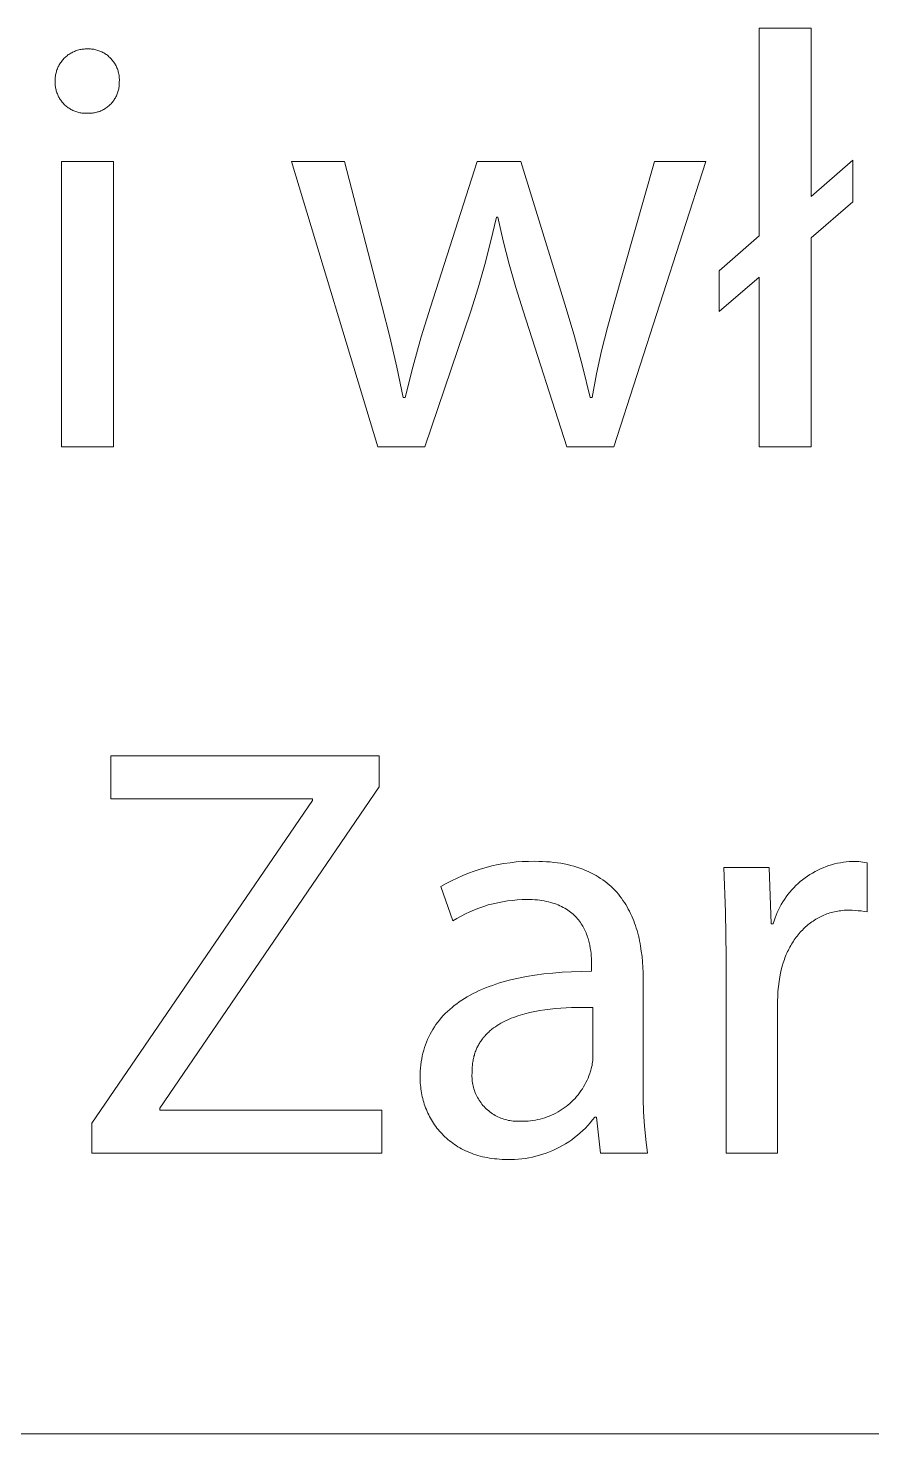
# Model space of a CAD drawing. Header units: millimetres. Extents: x 1348 to 6197, y -150 to 3238.
# Drawn here: x 5375.7 to 5445.2, y -149.9 to -34.2 of the extents above; entities that cross this region are included whole.
import ezdxf

# ---------------------------------------------------------------- set-up
doc = ezdxf.new("R2010")
doc.units = ezdxf.units.MM
doc.header["$MEASUREMENT"] = 0
doc.layers.add('Domyślny', color=7, linetype='Continuous', true_color=0x000000)

msp = doc.modelspace()

# ---------------------------------------------------------------- linework, layer by layer
at = {"layer": 'Domyślny', "color": 18, "lineweight": 15, "true_color": 0x000000}
for p, q in [((5435.92, -51.27), (5435.92, -34.17)), ((5435.92, -34.17), (5440.21, -34.17)), ((5440.21, -34.17), (5440.21, -48.02)), ((5378.34, -37.11), (5378.39, -37.03)), ((5378.39, -37.03), (5378.44, -36.96)), ((5378.44, -36.96), (5378.49, -36.88)), ((5378.49, -36.88), (5378.55, -36.81)), ((5378.55, -36.81), (5378.6, -36.75)), ((5378.6, -36.75), (5378.67, -36.68)), ((5378.67, -36.68), (5378.73, -36.62)), ((5378.73, -36.62), (5378.79, -36.55)), ((5378.79, -36.55), (5378.86, -36.5)), ((5378.86, -36.5), (5378.93, -36.44)), ((5378.93, -36.44), (5379, -36.38)), ((5379, -36.38), (5379.08, -36.33)), ((5379.08, -36.33), (5379.15, -36.28)), ((5379.15, -36.28), (5379.23, -36.24)), ((5379.23, -36.24), (5379.31, -36.19)), ((5379.31, -36.19), (5379.38, -36.15)), ((5379.38, -36.15), (5379.47, -36.11)), ((5379.47, -36.11), (5379.55, -36.08)), ((5379.55, -36.08), (5379.63, -36.04)), ((5379.63, -36.04), (5379.72, -36.01)), ((5379.72, -36.01), (5379.8, -35.99)), ((5379.8, -35.99), (5379.89, -35.96)), ((5379.89, -35.96), (5379.98, -35.94)), ((5379.98, -35.94), (5380.06, -35.92)), ((5380.06, -35.92), (5380.15, -35.91)), ((5380.15, -35.91), (5380.24, -35.9)), ((5380.24, -35.9), (5380.33, -35.89)), ((5380.33, -35.89), (5380.42, -35.88)), ((5380.42, -35.88), (5380.51, -35.88)), ((5380.51, -35.88), (5380.6, -35.88)), ((5380.6, -35.88), (5380.69, -35.88)), ((5380.69, -35.88), (5380.78, -35.88)), ((5380.78, -35.88), (5380.86, -35.88)), ((5380.86, -35.88), (5380.95, -35.89)), ((5380.95, -35.89), (5381.04, -35.9)), ((5381.04, -35.9), (5381.13, -35.91)), ((5381.13, -35.91), (5381.21, -35.93)), ((5381.21, -35.93), (5381.3, -35.95)), ((5381.3, -35.95), (5381.38, -35.97)), ((5381.38, -35.97), (5381.47, -36)), ((5381.47, -36), (5381.55, -36.03)), ((5381.55, -36.03), (5381.63, -36.06)), ((5381.63, -36.06), (5381.72, -36.09)), ((5381.72, -36.09), (5381.8, -36.13)), ((5381.8, -36.13), (5381.87, -36.17)), ((5381.87, -36.17), (5381.95, -36.21)), ((5381.95, -36.21), (5382.03, -36.25)), ((5382.03, -36.25), (5382.1, -36.3)), ((5382.1, -36.3), (5382.17, -36.35)), ((5382.17, -36.35), (5382.25, -36.4)), ((5382.25, -36.4), (5382.31, -36.46)), ((5382.31, -36.46), (5382.38, -36.52)), ((5382.38, -36.52), (5382.45, -36.58)), ((5382.45, -36.58), (5382.51, -36.64)), ((5382.51, -36.64), (5382.57, -36.7)), ((5382.57, -36.7), (5382.63, -36.77)), ((5382.63, -36.77), (5382.68, -36.84)), ((5382.68, -36.84), (5382.74, -36.91)), ((5382.74, -36.91), (5382.79, -36.98)), ((5382.79, -36.98), (5382.84, -37.05)), ((5377.96, -38.2), (5377.97, -38.11)), ((5377.97, -38.11), (5377.99, -38.02)), ((5377.99, -38.02), (5378.01, -37.94)), ((5378.01, -37.94), (5378.02, -37.85)), ((5378.02, -37.85), (5378.05, -37.76)), ((5378.05, -37.76), (5378.07, -37.67)), ((5378.07, -37.67), (5378.1, -37.59)), ((5378.1, -37.59), (5378.13, -37.51)), ((5378.13, -37.51), (5378.17, -37.42)), ((5378.17, -37.42), (5378.21, -37.34)), ((5378.21, -37.34), (5378.25, -37.26)), ((5378.25, -37.26), (5378.29, -37.18)), ((5378.29, -37.18), (5378.34, -37.11)), ((5382.84, -37.05), (5382.88, -37.13)), ((5382.88, -37.13), (5382.93, -37.2)), ((5382.93, -37.2), (5382.97, -37.28)), ((5382.97, -37.28), (5383.01, -37.36)), ((5383.01, -37.36), (5383.04, -37.44)), ((5383.04, -37.44), (5383.07, -37.52)), ((5383.07, -37.52), (5383.1, -37.61)), ((5383.1, -37.61), (5383.13, -37.69)), ((5383.13, -37.69), (5383.15, -37.77)), ((5383.15, -37.77), (5383.17, -37.86)), ((5383.17, -37.86), (5383.19, -37.95)), ((5383.19, -37.95), (5383.21, -38.03)), ((5383.21, -38.03), (5383.22, -38.12)), ((5383.22, -38.12), (5383.23, -38.21)), ((5377.95, -38.38), (5377.96, -38.29)), ((5377.95, -38.47), (5377.95, -38.38)), ((5377.95, -38.56), (5377.95, -38.47)), ((5377.95, -38.65), (5377.95, -38.56)), ((5377.95, -38.73), (5377.95, -38.65)), ((5377.96, -38.82), (5377.95, -38.73)), ((5377.96, -38.29), (5377.96, -38.2)), ((5377.96, -38.91), (5377.96, -38.82)), ((5377.97, -38.99), (5377.96, -38.91)), ((5377.99, -39.08), (5377.97, -38.99)), ((5378, -39.16), (5377.99, -39.08)), ((5378.02, -39.25), (5378, -39.16)), ((5378.04, -39.33), (5378.02, -39.25)), ((5378.07, -39.42), (5378.04, -39.33)), ((5383.14, -39.34), (5383.12, -39.42)), ((5383.16, -39.25), (5383.14, -39.34)), ((5383.18, -39.17), (5383.16, -39.25)), ((5383.2, -39.08), (5383.18, -39.17)), ((5383.21, -38.99), (5383.2, -39.08)), ((5383.22, -38.91), (5383.21, -38.99)), ((5383.23, -38.82), (5383.22, -38.91)), ((5383.23, -38.21), (5383.23, -38.3)), ((5383.23, -38.3), (5383.24, -38.38)), ((5383.24, -38.47), (5383.23, -38.56)), ((5383.23, -38.56), (5383.23, -38.65)), ((5383.23, -38.65), (5383.23, -38.73)), ((5383.23, -38.73), (5383.23, -38.82)), ((5383.24, -38.38), (5383.24, -38.47)), ((5378.1, -39.5), (5378.07, -39.42)), ((5378.13, -39.58), (5378.1, -39.5)), ((5378.16, -39.66), (5378.13, -39.58)), ((5378.2, -39.74), (5378.16, -39.66)), ((5378.23, -39.82), (5378.2, -39.74)), ((5378.28, -39.89), (5378.23, -39.82)), ((5378.32, -39.97), (5378.28, -39.89)), ((5378.37, -40.04), (5378.32, -39.97)), ((5378.42, -40.11), (5378.37, -40.04)), ((5378.47, -40.18), (5378.42, -40.11)), ((5378.52, -40.25), (5378.47, -40.18)), ((5378.58, -40.32), (5378.52, -40.25)), ((5378.64, -40.38), (5378.58, -40.32)), ((5378.7, -40.45), (5378.64, -40.38)), ((5378.76, -40.51), (5378.7, -40.45)), ((5382.49, -40.45), (5382.43, -40.51)), ((5382.55, -40.39), (5382.49, -40.45)), ((5382.61, -40.33), (5382.55, -40.39)), ((5382.66, -40.26), (5382.61, -40.33)), ((5382.72, -40.19), (5382.66, -40.26)), ((5382.77, -40.12), (5382.72, -40.19)), ((5382.82, -40.05), (5382.77, -40.12)), ((5382.87, -39.97), (5382.82, -40.05)), ((5382.91, -39.9), (5382.87, -39.97)), ((5382.95, -39.82), (5382.91, -39.9)), ((5382.99, -39.74), (5382.95, -39.82)), ((5383.03, -39.66), (5382.99, -39.74)), ((5383.06, -39.58), (5383.03, -39.66)), ((5383.09, -39.5), (5383.06, -39.58)), ((5383.12, -39.42), (5383.09, -39.5)), ((5378.82, -40.56), (5378.76, -40.51)), ((5378.89, -40.62), (5378.82, -40.56)), ((5378.96, -40.67), (5378.89, -40.62)), ((5379.03, -40.72), (5378.96, -40.67)), ((5379.1, -40.77), (5379.03, -40.72)), ((5379.18, -40.82), (5379.1, -40.77)), ((5379.25, -40.86), (5379.18, -40.82)), ((5379.33, -40.9), (5379.25, -40.86)), ((5379.41, -40.94), (5379.33, -40.9)), ((5379.49, -40.98), (5379.41, -40.94)), ((5379.57, -41.01), (5379.49, -40.98)), ((5379.65, -41.04), (5379.57, -41.01)), ((5379.73, -41.06), (5379.65, -41.04)), ((5379.81, -41.09), (5379.73, -41.06)), ((5379.9, -41.11), (5379.81, -41.09)), ((5379.98, -41.13), (5379.9, -41.11)), ((5380.07, -41.14), (5379.98, -41.13)), ((5380.16, -41.16), (5380.07, -41.14)), ((5380.24, -41.17), (5380.16, -41.16)), ((5380.33, -41.17), (5380.24, -41.17)), ((5380.42, -41.18), (5380.33, -41.17)), ((5380.5, -41.18), (5380.42, -41.18)), ((5380.59, -41.18), (5380.5, -41.18)), ((5380.68, -41.18), (5380.59, -41.18)), ((5380.76, -41.18), (5380.68, -41.18)), ((5380.85, -41.18), (5380.76, -41.18)), ((5380.94, -41.17), (5380.85, -41.18)), ((5381.03, -41.16), (5380.94, -41.17)), ((5381.11, -41.15), (5381.03, -41.16)), ((5381.2, -41.14), (5381.11, -41.15)), ((5381.28, -41.12), (5381.2, -41.14)), ((5381.37, -41.1), (5381.28, -41.12)), ((5381.45, -41.07), (5381.37, -41.1)), ((5381.53, -41.05), (5381.45, -41.07)), ((5381.62, -41.02), (5381.53, -41.05)), ((5381.7, -40.98), (5381.62, -41.02)), ((5381.78, -40.95), (5381.7, -40.98)), ((5381.85, -40.91), (5381.78, -40.95)), ((5381.93, -40.87), (5381.85, -40.91)), ((5382.01, -40.83), (5381.93, -40.87)), ((5382.08, -40.78), (5382.01, -40.83)), ((5382.15, -40.73), (5382.08, -40.78)), ((5382.22, -40.68), (5382.15, -40.73)), ((5382.29, -40.63), (5382.22, -40.68)), ((5382.36, -40.57), (5382.29, -40.63)), ((5382.43, -40.51), (5382.36, -40.57)), ((5440.21, -48.02), (5443.65, -45.05)), ((5443.65, -45.05), (5443.65, -48.46)), ((5378.47, -45.15), (5382.75, -45.15)), ((5378.47, -68.64), (5378.47, -45.15)), ((5382.75, -45.15), (5382.75, -68.64)), ((5404.51, -68.64), (5397.4, -45.15)), ((5397.4, -45.15), (5401.78, -45.15)), ((5401.78, -45.15), (5404.88, -57.1)), ((5408.85, -57.13), (5412.71, -45.15)), ((5412.71, -45.15), (5416.29, -45.15)), ((5416.29, -45.15), (5419.93, -56.9)), ((5423.97, -56.93), (5427.31, -45.15)), ((5431.54, -45.15), (5423.97, -68.64)), ((5427.31, -45.15), (5431.54, -45.15)), ((5443.65, -48.46), (5440.21, -51.43)), ((5414.29, -49.72), (5413.84, -51.68)), ((5414.41, -49.72), (5414.29, -49.72)), ((5414.85, -51.67), (5414.41, -49.72)), ((5413.84, -51.68), (5413.34, -53.63)), ((5415.34, -53.6), (5414.85, -51.67)), ((5432.63, -54.14), (5435.92, -51.27)), ((5440.21, -51.43), (5440.21, -68.64)), ((5413.34, -53.63), (5412.78, -55.56)), ((5415.89, -55.53), (5415.34, -53.6)), ((5432.63, -57.49), (5432.63, -54.14)), ((5416.49, -57.44), (5415.89, -55.53)), ((5435.92, -54.68), (5432.63, -57.49)), ((5435.92, -68.64), (5435.92, -54.68)), ((5412.78, -55.56), (5412.18, -57.48)), ((5404.88, -57.1), (5405.52, -59.57)), ((5408.1, -59.59), (5408.85, -57.13)), ((5412.18, -57.48), (5408.38, -68.64)), ((5420.09, -68.64), (5416.49, -57.44)), ((5419.93, -56.9), (5420.7, -59.44)), ((5423.43, -58.82), (5423.97, -56.93)), ((5422.95, -60.73), (5423.43, -58.82)), ((5405.52, -59.57), (5406.1, -62.07)), ((5407.41, -62.08), (5408.1, -59.59)), ((5420.7, -59.44), (5421.39, -62)), ((5422.53, -62.64), (5422.95, -60.73)), ((5406.1, -62.07), (5406.62, -64.57)), ((5406.78, -64.57), (5407.41, -62.08)), ((5421.39, -62), (5422.01, -64.57)), ((5422.17, -64.57), (5422.53, -62.64)), ((5406.62, -64.57), (5406.78, -64.57)), ((5422.01, -64.57), (5422.17, -64.57)), ((5382.75, -68.64), (5378.47, -68.64)), ((5408.38, -68.64), (5404.51, -68.64)), ((5423.97, -68.64), (5420.09, -68.64)), ((5440.21, -68.64), (5435.92, -68.64)), ((5382.53, -97.6), (5382.53, -94.07)), ((5382.53, -94.07), (5404.62, -94.07)), ((5404.62, -94.07), (5404.62, -96.63)), ((5404.62, -96.63), (5386.56, -123.08)), ((5380.98, -124.31), (5399.13, -97.75)), ((5399.13, -97.6), (5382.53, -97.6)), ((5399.13, -97.75), (5399.13, -97.6)), ((5414.42, -103.03), (5414.91, -102.94)), ((5414.91, -102.94), (5415.42, -102.87)), ((5415.42, -102.87), (5415.92, -102.81)), ((5415.92, -102.81), (5416.42, -102.78)), ((5416.42, -102.78), (5416.93, -102.76)), ((5416.93, -102.76), (5417.43, -102.75)), ((5417.43, -102.75), (5417.77, -102.76)), ((5417.77, -102.76), (5418.09, -102.77)), ((5418.09, -102.77), (5418.41, -102.79)), ((5418.41, -102.79), (5418.72, -102.81)), ((5418.72, -102.81), (5419.02, -102.84)), ((5419.02, -102.84), (5419.31, -102.88)), ((5419.31, -102.88), (5419.6, -102.92)), ((5419.6, -102.92), (5419.88, -102.97)), ((5419.88, -102.97), (5420.15, -103.03)), ((5441.89, -103.04), (5442.13, -102.97)), ((5442.13, -102.97), (5442.37, -102.92)), ((5442.37, -102.92), (5442.61, -102.87)), ((5442.61, -102.87), (5442.86, -102.83)), ((5442.86, -102.83), (5443.1, -102.8)), ((5443.1, -102.8), (5443.34, -102.77)), ((5443.34, -102.77), (5443.59, -102.76)), ((5443.59, -102.76), (5443.77, -102.76)), ((5443.77, -102.76), (5443.94, -102.77)), ((5443.94, -102.77), (5444.12, -102.78)), ((5444.12, -102.78), (5444.29, -102.8)), ((5444.29, -102.8), (5444.47, -102.82)), ((5444.47, -102.82), (5444.64, -102.85)), ((5444.64, -102.85), (5444.82, -102.89)), ((5444.82, -102.89), (5444.82, -106.92)), ((5410.6, -104.35), (5411.06, -104.13)), ((5411.06, -104.13), (5411.52, -103.92)), ((5411.52, -103.92), (5411.99, -103.73)), ((5411.99, -103.73), (5412.46, -103.56)), ((5412.46, -103.56), (5412.94, -103.4)), ((5412.94, -103.4), (5413.43, -103.26)), ((5413.43, -103.26), (5413.92, -103.13)), ((5413.92, -103.13), (5414.42, -103.03)), ((5420.15, -103.03), (5420.41, -103.09)), ((5420.41, -103.09), (5420.67, -103.16)), ((5420.67, -103.16), (5420.92, -103.24)), ((5420.92, -103.24), (5421.17, -103.32)), ((5421.17, -103.32), (5421.4, -103.41)), ((5421.4, -103.41), (5421.63, -103.5)), ((5421.63, -103.5), (5421.85, -103.6)), ((5421.85, -103.6), (5422.07, -103.7)), ((5422.07, -103.7), (5422.28, -103.81)), ((5422.28, -103.81), (5422.49, -103.92)), ((5422.49, -103.92), (5422.68, -104.04)), ((5422.68, -104.04), (5422.87, -104.16)), ((5433.16, -106.95), (5433.01, -103.27)), ((5433.01, -103.27), (5436.74, -103.27)), ((5436.74, -103.27), (5436.9, -107.89)), ((5439.5, -104.27), (5439.7, -104.12)), ((5439.7, -104.12), (5439.9, -103.98)), ((5439.9, -103.98), (5440.11, -103.85)), ((5440.11, -103.85), (5440.32, -103.72)), ((5440.32, -103.72), (5440.53, -103.6)), ((5440.53, -103.6), (5440.75, -103.48)), ((5440.75, -103.48), (5440.97, -103.38)), ((5440.97, -103.38), (5441.2, -103.28)), ((5441.2, -103.28), (5441.43, -103.19)), ((5441.43, -103.19), (5441.66, -103.11)), ((5441.66, -103.11), (5441.89, -103.04)), ((5409.72, -104.84), (5410.15, -104.58)), ((5410.69, -107.66), (5409.72, -104.84)), ((5410.15, -104.58), (5410.6, -104.35)), ((5422.87, -104.16), (5423.06, -104.29)), ((5423.06, -104.29), (5423.24, -104.42)), ((5423.24, -104.42), (5423.41, -104.56)), ((5423.41, -104.56), (5423.58, -104.7)), ((5423.58, -104.7), (5423.74, -104.84)), ((5423.74, -104.84), (5423.89, -104.99)), ((5423.89, -104.99), (5424.04, -105.14)), ((5424.04, -105.14), (5424.19, -105.3)), ((5424.19, -105.3), (5424.33, -105.46)), ((5438.29, -105.49), (5438.45, -105.3)), ((5438.45, -105.3), (5438.61, -105.11)), ((5438.61, -105.11), (5438.78, -104.93)), ((5438.78, -104.93), (5438.95, -104.76)), ((5438.95, -104.76), (5439.13, -104.59)), ((5439.13, -104.59), (5439.31, -104.43)), ((5439.31, -104.43), (5439.5, -104.27)), ((5413.62, -106.35), (5413.24, -106.47)), ((5414.01, -106.25), (5413.62, -106.35)), ((5414.4, -106.16), (5414.01, -106.25)), ((5414.8, -106.08), (5414.4, -106.16)), ((5415.2, -106.02), (5414.8, -106.08)), ((5415.6, -105.97), (5415.2, -106.02)), ((5416, -105.93), (5415.6, -105.97)), ((5416.4, -105.91), (5416, -105.93)), ((5416.81, -105.9), (5416.4, -105.91)), ((5417.03, -105.91), (5416.81, -105.9)), ((5417.24, -105.91), (5417.03, -105.91)), ((5417.45, -105.93), (5417.24, -105.91)), ((5417.66, -105.94), (5417.45, -105.93)), ((5417.85, -105.96), (5417.66, -105.94)), ((5418.04, -105.99), (5417.85, -105.96)), ((5418.23, -106.02), (5418.04, -105.99)), ((5418.41, -106.06), (5418.23, -106.02)), ((5418.59, -106.1), (5418.41, -106.06)), ((5418.76, -106.14), (5418.59, -106.1)), ((5418.92, -106.19), (5418.76, -106.14)), ((5419.08, -106.24), (5418.92, -106.19)), ((5419.23, -106.29), (5419.08, -106.24)), ((5419.38, -106.35), (5419.23, -106.29)), ((5419.52, -106.41), (5419.38, -106.35)), ((5419.66, -106.48), (5419.52, -106.41)), ((5424.33, -105.46), (5424.46, -105.63)), ((5424.46, -105.63), (5424.59, -105.8)), ((5424.59, -105.8), (5424.71, -105.97)), ((5424.71, -105.97), (5424.83, -106.14)), ((5424.83, -106.14), (5424.94, -106.32)), ((5424.94, -106.32), (5425.05, -106.5)), ((5437.63, -106.52), (5437.75, -106.31)), ((5437.75, -106.31), (5437.87, -106.1)), ((5437.87, -106.1), (5438.01, -105.89)), ((5438.01, -105.89), (5438.15, -105.69)), ((5438.15, -105.69), (5438.29, -105.49)), ((5411.03, -107.46), (5410.69, -107.66)), ((5411.38, -107.26), (5411.03, -107.46)), ((5411.74, -107.08), (5411.38, -107.26)), ((5412.11, -106.91), (5411.74, -107.08)), ((5412.48, -106.75), (5412.11, -106.91)), ((5412.85, -106.6), (5412.48, -106.75)), ((5413.24, -106.47), (5412.85, -106.6)), ((5419.79, -106.55), (5419.66, -106.48)), ((5419.92, -106.62), (5419.79, -106.55)), ((5420.05, -106.69), (5419.92, -106.62)), ((5420.17, -106.77), (5420.05, -106.69)), ((5420.28, -106.85), (5420.17, -106.77)), ((5420.39, -106.94), (5420.28, -106.85)), ((5420.5, -107.02), (5420.39, -106.94)), ((5420.6, -107.11), (5420.5, -107.02)), ((5420.7, -107.2), (5420.6, -107.11)), ((5420.79, -107.29), (5420.7, -107.2)), ((5420.88, -107.39), (5420.79, -107.29)), ((5420.96, -107.49), (5420.88, -107.39)), ((5421.05, -107.58), (5420.96, -107.49)), ((5421.12, -107.69), (5421.05, -107.58)), ((5425.05, -106.5), (5425.15, -106.69)), ((5425.15, -106.69), (5425.25, -106.87)), ((5425.25, -106.87), (5425.34, -107.06)), ((5425.34, -107.06), (5425.43, -107.26)), ((5425.43, -107.26), (5425.51, -107.45)), ((5425.51, -107.45), (5425.59, -107.65)), ((5433.21, -110.62), (5433.16, -106.95)), ((5437.15, -107.66), (5437.23, -107.42)), ((5437.23, -107.42), (5437.32, -107.19)), ((5437.32, -107.19), (5437.42, -106.97)), ((5437.42, -106.97), (5437.52, -106.74)), ((5437.52, -106.74), (5437.63, -106.52)), ((5440.47, -107.6), (5440.36, -107.67)), ((5440.58, -107.53), (5440.47, -107.6)), ((5440.69, -107.47), (5440.58, -107.53)), ((5440.8, -107.4), (5440.69, -107.47)), ((5440.91, -107.35), (5440.8, -107.4)), ((5441.03, -107.29), (5440.91, -107.35)), ((5441.14, -107.24), (5441.03, -107.29)), ((5441.26, -107.18), (5441.14, -107.24)), ((5441.38, -107.14), (5441.26, -107.18)), ((5441.5, -107.09), (5441.38, -107.14)), ((5441.62, -107.05), (5441.5, -107.09)), ((5441.75, -107.01), (5441.62, -107.05)), ((5441.87, -106.97), (5441.75, -107.01)), ((5442, -106.94), (5441.87, -106.97)), ((5442.13, -106.91), (5442, -106.94)), ((5442.26, -106.88), (5442.13, -106.91)), ((5442.39, -106.86), (5442.26, -106.88)), ((5442.52, -106.84), (5442.39, -106.86)), ((5442.66, -106.82), (5442.52, -106.84)), ((5442.79, -106.81), (5442.66, -106.82)), ((5442.93, -106.79), (5442.79, -106.81)), ((5443.07, -106.79), (5442.93, -106.79)), ((5443.21, -106.78), (5443.07, -106.79)), ((5443.35, -106.78), (5443.21, -106.78)), ((5443.59, -106.78), (5443.35, -106.78)), ((5443.84, -106.8), (5443.59, -106.78)), ((5444.09, -106.82), (5443.84, -106.8)), ((5444.33, -106.84), (5444.09, -106.82)), ((5444.57, -106.88), (5444.33, -106.84)), ((5444.82, -106.92), (5444.57, -106.88)), ((5421.2, -107.79), (5421.12, -107.69)), ((5421.27, -107.89), (5421.2, -107.79)), ((5421.34, -108), (5421.27, -107.89)), ((5421.4, -108.1), (5421.34, -108)), ((5421.46, -108.21), (5421.4, -108.1)), ((5421.52, -108.32), (5421.46, -108.21)), ((5421.57, -108.43), (5421.52, -108.32)), ((5421.62, -108.54), (5421.57, -108.43)), ((5421.67, -108.65), (5421.62, -108.54)), ((5421.71, -108.76), (5421.67, -108.65)), ((5421.75, -108.88), (5421.71, -108.76)), ((5425.59, -107.65), (5425.67, -107.85)), ((5425.67, -107.85), (5425.74, -108.05)), ((5425.74, -108.05), (5425.8, -108.26)), ((5425.8, -108.26), (5425.87, -108.46)), ((5425.87, -108.46), (5425.92, -108.67)), ((5425.92, -108.67), (5425.98, -108.88)), ((5436.9, -107.89), (5437.08, -107.89)), ((5437.08, -107.89), (5437.15, -107.66)), ((5439.21, -108.7), (5439.13, -108.8)), ((5439.3, -108.6), (5439.21, -108.7)), ((5439.39, -108.51), (5439.3, -108.6)), ((5439.48, -108.41), (5439.39, -108.51)), ((5439.57, -108.32), (5439.48, -108.41)), ((5439.66, -108.23), (5439.57, -108.32)), ((5439.75, -108.14), (5439.66, -108.23)), ((5439.85, -108.06), (5439.75, -108.14)), ((5439.95, -107.97), (5439.85, -108.06)), ((5440.05, -107.89), (5439.95, -107.97)), ((5440.15, -107.82), (5440.05, -107.89)), ((5440.26, -107.74), (5440.15, -107.82)), ((5440.36, -107.67), (5440.26, -107.74)), ((5421.79, -108.99), (5421.75, -108.88)), ((5421.83, -109.1), (5421.79, -108.99)), ((5421.86, -109.22), (5421.83, -109.1)), ((5421.9, -109.33), (5421.86, -109.22)), ((5421.92, -109.44), (5421.9, -109.33)), ((5421.95, -109.56), (5421.92, -109.44)), ((5421.98, -109.67), (5421.95, -109.56)), ((5422.02, -109.9), (5421.98, -109.67)), ((5422.05, -110.12), (5422.02, -109.9)), ((5425.98, -108.88), (5426.03, -109.09)), ((5426.03, -109.09), (5426.07, -109.3)), ((5426.07, -109.3), (5426.12, -109.52)), ((5426.12, -109.52), (5426.16, -109.73)), ((5426.16, -109.73), (5426.22, -110.16)), ((5438.39, -109.93), (5438.33, -110.06)), ((5438.46, -109.81), (5438.39, -109.93)), ((5438.53, -109.69), (5438.46, -109.81)), ((5438.59, -109.57), (5438.53, -109.69)), ((5438.66, -109.46), (5438.59, -109.57)), ((5438.74, -109.34), (5438.66, -109.46)), ((5438.81, -109.23), (5438.74, -109.34)), ((5438.89, -109.12), (5438.81, -109.23)), ((5438.97, -109.01), (5438.89, -109.12)), ((5439.05, -108.91), (5438.97, -109.01)), ((5439.13, -108.8), (5439.05, -108.91)), ((5422.08, -110.34), (5422.05, -110.12)), ((5422.1, -110.55), (5422.08, -110.34)), ((5422.12, -110.76), (5422.1, -110.55)), ((5422.13, -110.96), (5422.12, -110.76)), ((5422.13, -111.16), (5422.13, -110.96)), ((5426.22, -110.16), (5426.28, -110.6)), ((5426.28, -110.6), (5426.32, -111.04)), ((5426.32, -111.04), (5426.34, -111.48)), ((5433.21, -126.77), (5433.21, -110.62)), ((5437.95, -110.97), (5437.9, -111.11)), ((5438, -110.84), (5437.95, -110.97)), ((5438.05, -110.7), (5438, -110.84)), ((5438.1, -110.57), (5438.05, -110.7)), ((5438.16, -110.44), (5438.1, -110.57)), ((5438.21, -110.31), (5438.16, -110.44)), ((5438.27, -110.18), (5438.21, -110.31)), ((5438.33, -110.06), (5438.27, -110.18)), ((5416.1, -112.37), (5416.77, -112.24)), ((5416.77, -112.24), (5417.46, -112.12)), ((5417.46, -112.12), (5418.18, -112.03)), ((5418.18, -112.03), (5418.92, -111.95)), ((5418.92, -111.95), (5419.69, -111.89)), ((5419.69, -111.89), (5420.48, -111.84)), ((5420.48, -111.84), (5421.3, -111.82)), ((5421.3, -111.82), (5422.13, -111.81)), ((5422.13, -111.35), (5422.13, -111.16)), ((5422.13, -111.81), (5422.13, -111.35)), ((5426.34, -111.48), (5426.36, -111.92)), ((5426.36, -111.92), (5426.36, -112.36)), ((5437.67, -111.97), (5437.62, -112.27)), ((5437.74, -111.68), (5437.67, -111.97)), ((5437.82, -111.39), (5437.74, -111.68)), ((5437.9, -111.11), (5437.82, -111.39)), ((5412.62, -113.52), (5412.87, -113.4)), ((5412.87, -113.4), (5413.13, -113.29)), ((5413.13, -113.29), (5413.4, -113.18)), ((5413.4, -113.18), (5413.68, -113.07)), ((5413.68, -113.07), (5413.96, -112.97)), ((5413.96, -112.97), (5414.24, -112.87)), ((5414.24, -112.87), (5414.54, -112.77)), ((5414.54, -112.77), (5414.84, -112.68)), ((5414.84, -112.68), (5415.14, -112.6)), ((5415.14, -112.6), (5415.45, -112.52)), ((5415.45, -112.52), (5416.1, -112.37)), ((5426.36, -112.36), (5426.36, -121.16)), ((5437.51, -113.06), (5437.47, -113.46)), ((5437.56, -112.66), (5437.51, -113.06)), ((5437.62, -112.27), (5437.56, -112.66)), ((5410.82, -114.63), (5411.02, -114.48)), ((5411.02, -114.48), (5411.23, -114.33)), ((5411.23, -114.33), (5411.44, -114.18)), ((5411.44, -114.18), (5411.67, -114.04)), ((5411.67, -114.04), (5411.89, -113.91)), ((5411.89, -113.91), (5412.13, -113.77)), ((5412.13, -113.77), (5412.37, -113.65)), ((5412.37, -113.65), (5412.62, -113.52)), ((5437.45, -113.86), (5437.44, -114.26)), ((5437.44, -114.26), (5437.44, -126.77)), ((5437.47, -113.46), (5437.45, -113.86)), ((5409.6, -115.82), (5409.75, -115.64)), ((5409.75, -115.64), (5409.91, -115.46)), ((5409.91, -115.46), (5410.08, -115.29)), ((5410.08, -115.29), (5410.26, -115.12)), ((5410.26, -115.12), (5410.44, -114.95)), ((5410.44, -114.95), (5410.63, -114.79)), ((5410.63, -114.79), (5410.82, -114.63)), ((5415.51, -115.68), (5415.33, -115.76)), ((5415.69, -115.61), (5415.51, -115.68)), ((5415.87, -115.55), (5415.69, -115.61)), ((5416.06, -115.48), (5415.87, -115.55)), ((5416.25, -115.42), (5416.06, -115.48)), ((5416.44, -115.37), (5416.25, -115.42)), ((5416.63, -115.31), (5416.44, -115.37)), ((5417.03, -115.21), (5416.63, -115.31)), ((5417.44, -115.13), (5417.03, -115.21)), ((5417.86, -115.05), (5417.44, -115.13)), ((5418.28, -114.98), (5417.86, -115.05)), ((5418.71, -114.93), (5418.28, -114.98)), ((5419.14, -114.88), (5418.71, -114.93)), ((5419.58, -114.85), (5419.14, -114.88)), ((5420.02, -114.82), (5419.58, -114.85)), ((5420.46, -114.8), (5420.02, -114.82)), ((5421.35, -114.78), (5420.46, -114.8)), ((5422.23, -114.78), (5421.35, -114.78)), ((5422.23, -118.87), (5422.23, -114.78)), ((5408.82, -116.99), (5408.94, -116.79)), ((5408.94, -116.79), (5409.06, -116.59)), ((5409.06, -116.59), (5409.18, -116.39)), ((5409.18, -116.39), (5409.31, -116.2)), ((5409.31, -116.2), (5409.45, -116.01)), ((5409.45, -116.01), (5409.6, -115.82)), ((5413.59, -116.87), (5413.53, -116.93)), ((5413.65, -116.81), (5413.59, -116.87)), ((5413.72, -116.75), (5413.65, -116.81)), ((5413.78, -116.69), (5413.72, -116.75)), ((5413.85, -116.64), (5413.78, -116.69)), ((5413.92, -116.58), (5413.85, -116.64)), ((5414.06, -116.47), (5413.92, -116.58)), ((5414.2, -116.37), (5414.06, -116.47)), ((5414.35, -116.27), (5414.2, -116.37)), ((5414.5, -116.18), (5414.35, -116.27)), ((5414.66, -116.09), (5414.5, -116.18)), ((5414.82, -116), (5414.66, -116.09)), ((5414.99, -115.91), (5414.82, -116)), ((5415.16, -115.83), (5414.99, -115.91)), ((5415.33, -115.76), (5415.16, -115.83)), ((5408.37, -118.08), (5408.45, -117.86)), ((5408.45, -117.86), (5408.53, -117.64)), ((5408.53, -117.64), (5408.62, -117.42)), ((5408.62, -117.42), (5408.72, -117.2)), ((5408.72, -117.2), (5408.82, -116.99)), ((5412.76, -117.96), (5412.72, -118.04)), ((5412.8, -117.89), (5412.76, -117.96)), ((5412.84, -117.81), (5412.8, -117.89)), ((5412.89, -117.74), (5412.84, -117.81)), ((5412.93, -117.66), (5412.89, -117.74)), ((5412.98, -117.59), (5412.93, -117.66)), ((5413.03, -117.52), (5412.98, -117.59)), ((5413.08, -117.45), (5413.03, -117.52)), ((5413.13, -117.38), (5413.08, -117.45)), ((5413.18, -117.31), (5413.13, -117.38)), ((5413.24, -117.25), (5413.18, -117.31)), ((5413.29, -117.18), (5413.24, -117.25)), ((5413.35, -117.12), (5413.29, -117.18)), ((5413.41, -117.05), (5413.35, -117.12)), ((5413.47, -116.99), (5413.41, -117.05)), ((5413.53, -116.93), (5413.47, -116.99)), ((5408.1, -119.27), (5408.14, -119.02)), ((5408.14, -119.02), (5408.18, -118.78)), ((5408.18, -118.78), (5408.24, -118.55)), ((5408.24, -118.55), (5408.3, -118.31)), ((5408.3, -118.31), (5408.37, -118.08)), ((5412.36, -119.17), (5412.34, -119.27)), ((5412.38, -119.08), (5412.36, -119.17)), ((5412.4, -118.98), (5412.38, -119.08)), ((5412.42, -118.89), (5412.4, -118.98)), ((5412.44, -118.8), (5412.42, -118.89)), ((5412.47, -118.71), (5412.44, -118.8)), ((5412.49, -118.62), (5412.47, -118.71)), ((5412.52, -118.54), (5412.49, -118.62)), ((5412.55, -118.45), (5412.52, -118.54)), ((5412.58, -118.37), (5412.55, -118.45)), ((5412.61, -118.28), (5412.58, -118.37)), ((5412.65, -118.2), (5412.61, -118.28)), ((5412.68, -118.12), (5412.65, -118.2)), ((5412.72, -118.04), (5412.68, -118.12)), ((5422.2, -119.29), (5422.22, -119.15)), ((5422.22, -119.15), (5422.23, -119.01)), ((5422.23, -119.01), (5422.23, -118.87)), ((5408, -120.55), (5408.01, -120.29)), ((5408.01, -120.29), (5408.02, -120.03)), ((5408.02, -120.03), (5408.04, -119.77)), ((5408.04, -119.77), (5408.06, -119.52)), ((5408.06, -119.52), (5408.1, -119.27)), ((5412.28, -120.21), (5412.27, -120.34)), ((5412.27, -120.34), (5412.27, -120.47)), ((5412.29, -119.87), (5412.28, -119.97)), ((5412.28, -119.97), (5412.28, -120.08)), ((5412.28, -120.08), (5412.28, -120.21)), ((5412.3, -119.66), (5412.29, -119.77)), ((5412.29, -119.77), (5412.29, -119.87)), ((5412.31, -119.56), (5412.3, -119.66)), ((5412.32, -119.46), (5412.31, -119.56)), ((5412.33, -119.36), (5412.32, -119.46)), ((5412.34, -119.27), (5412.33, -119.36)), ((5421.9, -120.41), (5421.97, -120.23)), ((5421.97, -120.23), (5422.02, -120.1)), ((5422.02, -120.1), (5422.06, -119.96)), ((5422.06, -119.96), (5422.1, -119.83)), ((5422.1, -119.83), (5422.13, -119.7)), ((5422.13, -119.7), (5422.16, -119.56)), ((5422.16, -119.56), (5422.18, -119.42)), ((5422.18, -119.42), (5422.2, -119.29)), ((5408.01, -120.71), (5408, -120.55)), ((5408.01, -120.87), (5408.01, -120.71)), ((5408.02, -121.03), (5408.01, -120.87)), ((5408.03, -121.19), (5408.02, -121.03)), ((5408.05, -121.35), (5408.03, -121.19)), ((5408.07, -121.5), (5408.05, -121.35)), ((5408.09, -121.66), (5408.07, -121.5)), ((5412.27, -120.47), (5412.28, -120.6)), ((5412.28, -120.6), (5412.29, -120.73)), ((5412.29, -120.73), (5412.3, -120.86)), ((5412.3, -120.86), (5412.32, -120.99)), ((5412.32, -120.99), (5412.34, -121.12)), ((5412.34, -121.12), (5412.37, -121.24)), ((5412.37, -121.24), (5412.4, -121.37)), ((5412.4, -121.37), (5412.44, -121.49)), ((5412.44, -121.49), (5412.48, -121.62)), ((5421.25, -121.65), (5421.37, -121.48)), ((5421.37, -121.48), (5421.47, -121.31)), ((5421.47, -121.31), (5421.57, -121.14)), ((5421.57, -121.14), (5421.66, -120.96)), ((5421.66, -120.96), (5421.75, -120.78)), ((5421.75, -120.78), (5421.83, -120.6)), ((5421.83, -120.6), (5421.9, -120.41)), ((5426.36, -121.16), (5426.37, -122.29)), ((5408.12, -121.82), (5408.09, -121.66)), ((5408.15, -121.97), (5408.12, -121.82)), ((5408.18, -122.13), (5408.15, -121.97)), ((5408.22, -122.28), (5408.18, -122.13)), ((5408.26, -122.44), (5408.22, -122.28)), ((5408.31, -122.59), (5408.26, -122.44)), ((5408.35, -122.74), (5408.31, -122.59)), ((5412.48, -121.62), (5412.52, -121.74)), ((5412.52, -121.74), (5412.57, -121.86)), ((5412.57, -121.86), (5412.62, -121.98)), ((5412.62, -121.98), (5412.68, -122.09)), ((5412.68, -122.09), (5412.74, -122.21)), ((5412.74, -122.21), (5412.81, -122.32)), ((5412.81, -122.32), (5412.87, -122.43)), ((5412.87, -122.43), (5412.95, -122.54)), ((5412.95, -122.54), (5413.02, -122.65)), ((5413.02, -122.65), (5413.1, -122.75)), ((5420.33, -122.69), (5420.48, -122.55)), ((5420.48, -122.55), (5420.62, -122.41)), ((5420.62, -122.41), (5420.76, -122.27)), ((5420.76, -122.27), (5420.89, -122.12)), ((5420.89, -122.12), (5421.02, -121.97)), ((5421.02, -121.97), (5421.14, -121.81)), ((5421.14, -121.81), (5421.25, -121.65)), ((5426.37, -122.29), (5426.4, -123.41)), ((5386.56, -123.08), (5386.56, -123.24)), ((5386.56, -123.24), (5404.86, -123.24)), ((5404.86, -123.24), (5404.86, -126.77)), ((5408.4, -122.89), (5408.35, -122.74)), ((5408.46, -123.04), (5408.4, -122.89)), ((5408.52, -123.19), (5408.46, -123.04)), ((5408.58, -123.34), (5408.52, -123.19)), ((5408.65, -123.48), (5408.58, -123.34)), ((5408.71, -123.62), (5408.65, -123.48)), ((5408.79, -123.77), (5408.71, -123.62)), ((5408.86, -123.91), (5408.79, -123.77)), ((5413.1, -122.75), (5413.18, -122.85)), ((5413.18, -122.85), (5413.27, -122.94)), ((5413.27, -122.94), (5413.36, -123.04)), ((5413.36, -123.04), (5413.45, -123.13)), ((5413.45, -123.13), (5413.55, -123.22)), ((5413.55, -123.22), (5413.65, -123.3)), ((5413.65, -123.3), (5413.75, -123.38)), ((5413.75, -123.38), (5413.85, -123.46)), ((5413.85, -123.46), (5413.96, -123.53)), ((5413.96, -123.53), (5414.07, -123.6)), ((5414.07, -123.6), (5414.18, -123.67)), ((5414.18, -123.67), (5414.3, -123.73)), ((5414.3, -123.73), (5414.41, -123.79)), ((5414.41, -123.79), (5414.53, -123.84)), ((5418.27, -123.87), (5418.46, -123.8)), ((5418.46, -123.8), (5418.64, -123.73)), ((5418.64, -123.73), (5418.83, -123.65)), ((5418.83, -123.65), (5419.01, -123.57)), ((5419.01, -123.57), (5419.19, -123.48)), ((5419.19, -123.48), (5419.36, -123.38)), ((5419.36, -123.38), (5419.53, -123.28)), ((5419.53, -123.28), (5419.7, -123.17)), ((5419.7, -123.17), (5419.86, -123.06)), ((5419.86, -123.06), (5420.02, -122.94)), ((5420.02, -122.94), (5420.18, -122.82)), ((5420.18, -122.82), (5420.33, -122.69)), ((5422.39, -123.81), (5422.21, -124.05)), ((5422.52, -123.81), (5422.39, -123.81)), ((5422.86, -126.77), (5422.52, -123.81)), ((5426.4, -123.41), (5426.48, -124.53)), ((5380.98, -126.77), (5380.98, -124.31)), ((5408.94, -124.05), (5408.86, -123.91)), ((5409.03, -124.18), (5408.94, -124.05)), ((5409.11, -124.32), (5409.03, -124.18)), ((5409.2, -124.45), (5409.11, -124.32)), ((5409.3, -124.58), (5409.2, -124.45)), ((5409.39, -124.71), (5409.3, -124.58)), ((5409.49, -124.84), (5409.39, -124.71)), ((5409.6, -124.96), (5409.49, -124.84)), ((5409.71, -125.08), (5409.6, -124.96)), ((5414.53, -123.84), (5414.65, -123.89)), ((5414.65, -123.89), (5414.77, -123.94)), ((5414.77, -123.94), (5414.89, -123.98)), ((5414.89, -123.98), (5415.02, -124.02)), ((5415.02, -124.02), (5415.14, -124.05)), ((5415.14, -124.05), (5415.27, -124.08)), ((5415.27, -124.08), (5415.4, -124.1)), ((5415.4, -124.1), (5415.53, -124.12)), ((5415.53, -124.12), (5415.66, -124.14)), ((5415.66, -124.14), (5415.79, -124.15)), ((5415.79, -124.15), (5415.92, -124.16)), ((5415.92, -124.16), (5416.05, -124.16)), ((5416.05, -124.16), (5416.17, -124.16)), ((5416.17, -124.16), (5416.3, -124.15)), ((5416.3, -124.15), (5416.5, -124.15)), ((5416.5, -124.15), (5416.7, -124.15)), ((5416.7, -124.15), (5416.9, -124.14)), ((5416.9, -124.14), (5417.1, -124.12)), ((5417.1, -124.12), (5417.3, -124.09)), ((5417.3, -124.09), (5417.5, -124.06)), ((5417.5, -124.06), (5417.69, -124.02)), ((5417.69, -124.02), (5417.89, -123.98)), ((5417.89, -123.98), (5418.08, -123.93)), ((5418.08, -123.93), (5418.27, -123.87)), ((5421.4, -124.91), (5421.18, -125.11)), ((5421.62, -124.71), (5421.4, -124.91)), ((5421.82, -124.49), (5421.62, -124.71)), ((5422.02, -124.27), (5421.82, -124.49)), ((5422.21, -124.05), (5422.02, -124.27)), ((5426.48, -124.53), (5426.59, -125.65)), ((5409.82, -125.2), (5409.71, -125.08)), ((5409.93, -125.32), (5409.82, -125.2)), ((5410.05, -125.43), (5409.93, -125.32)), ((5410.17, -125.55), (5410.05, -125.43)), ((5410.3, -125.65), (5410.17, -125.55)), ((5410.42, -125.76), (5410.3, -125.65)), ((5410.56, -125.86), (5410.42, -125.76)), ((5410.69, -125.96), (5410.56, -125.86)), ((5410.83, -126.06), (5410.69, -125.96)), ((5410.97, -126.16), (5410.83, -126.06)), ((5419.99, -126), (5419.74, -126.15)), ((5420.24, -125.84), (5419.99, -126)), ((5420.49, -125.67), (5420.24, -125.84)), ((5420.72, -125.49), (5420.49, -125.67)), ((5420.96, -125.31), (5420.72, -125.49)), ((5421.18, -125.11), (5420.96, -125.31)), ((5426.59, -125.65), (5426.74, -126.77)), ((5404.86, -126.77), (5380.98, -126.77)), ((5411.12, -126.25), (5410.97, -126.16)), ((5411.27, -126.34), (5411.12, -126.25)), ((5411.42, -126.42), (5411.27, -126.34)), ((5411.58, -126.5), (5411.42, -126.42)), ((5411.74, -126.58), (5411.58, -126.5)), ((5411.9, -126.65), (5411.74, -126.58)), ((5412.06, -126.72), (5411.9, -126.65)), ((5412.23, -126.79), (5412.06, -126.72)), ((5412.41, -126.85), (5412.23, -126.79)), ((5412.58, -126.91), (5412.41, -126.85)), ((5412.76, -126.97), (5412.58, -126.91)), ((5412.95, -127.02), (5412.76, -126.97)), ((5413.13, -127.07), (5412.95, -127.02)), ((5413.32, -127.11), (5413.13, -127.07)), ((5413.52, -127.15), (5413.32, -127.11)), ((5413.72, -127.18), (5413.52, -127.15)), ((5413.92, -127.21), (5413.72, -127.18)), ((5414.12, -127.24), (5413.92, -127.21)), ((5414.33, -127.26), (5414.12, -127.24)), ((5414.54, -127.28), (5414.33, -127.26)), ((5414.75, -127.29), (5414.54, -127.28)), ((5414.97, -127.3), (5414.75, -127.29)), ((5415.78, -127.29), (5415.49, -127.3)), ((5416.08, -127.27), (5415.78, -127.29)), ((5416.38, -127.25), (5416.08, -127.27)), ((5416.67, -127.21), (5416.38, -127.25)), ((5416.96, -127.16), (5416.67, -127.21)), ((5417.25, -127.1), (5416.96, -127.16)), ((5417.54, -127.03), (5417.25, -127.1)), ((5417.83, -126.95), (5417.54, -127.03)), ((5418.11, -126.87), (5417.83, -126.95)), ((5418.39, -126.77), (5418.11, -126.87)), ((5418.67, -126.66), (5418.39, -126.77)), ((5418.94, -126.55), (5418.67, -126.66)), ((5419.21, -126.42), (5418.94, -126.55)), ((5419.48, -126.29), (5419.21, -126.42)), ((5419.74, -126.15), (5419.48, -126.29)), ((5426.74, -126.77), (5422.86, -126.77)), ((5437.44, -126.77), (5433.21, -126.77)), ((5415.19, -127.3), (5414.97, -127.3)), ((5415.49, -127.3), (5415.19, -127.3)), ((6192.9, -149.89), (1348.21, -149.89)), ((6192.9, -149.89), (4364.92, -149.89))]:
    msp.add_line(p, q, dxfattribs=at)

doc.saveas('drawing.dxf')
